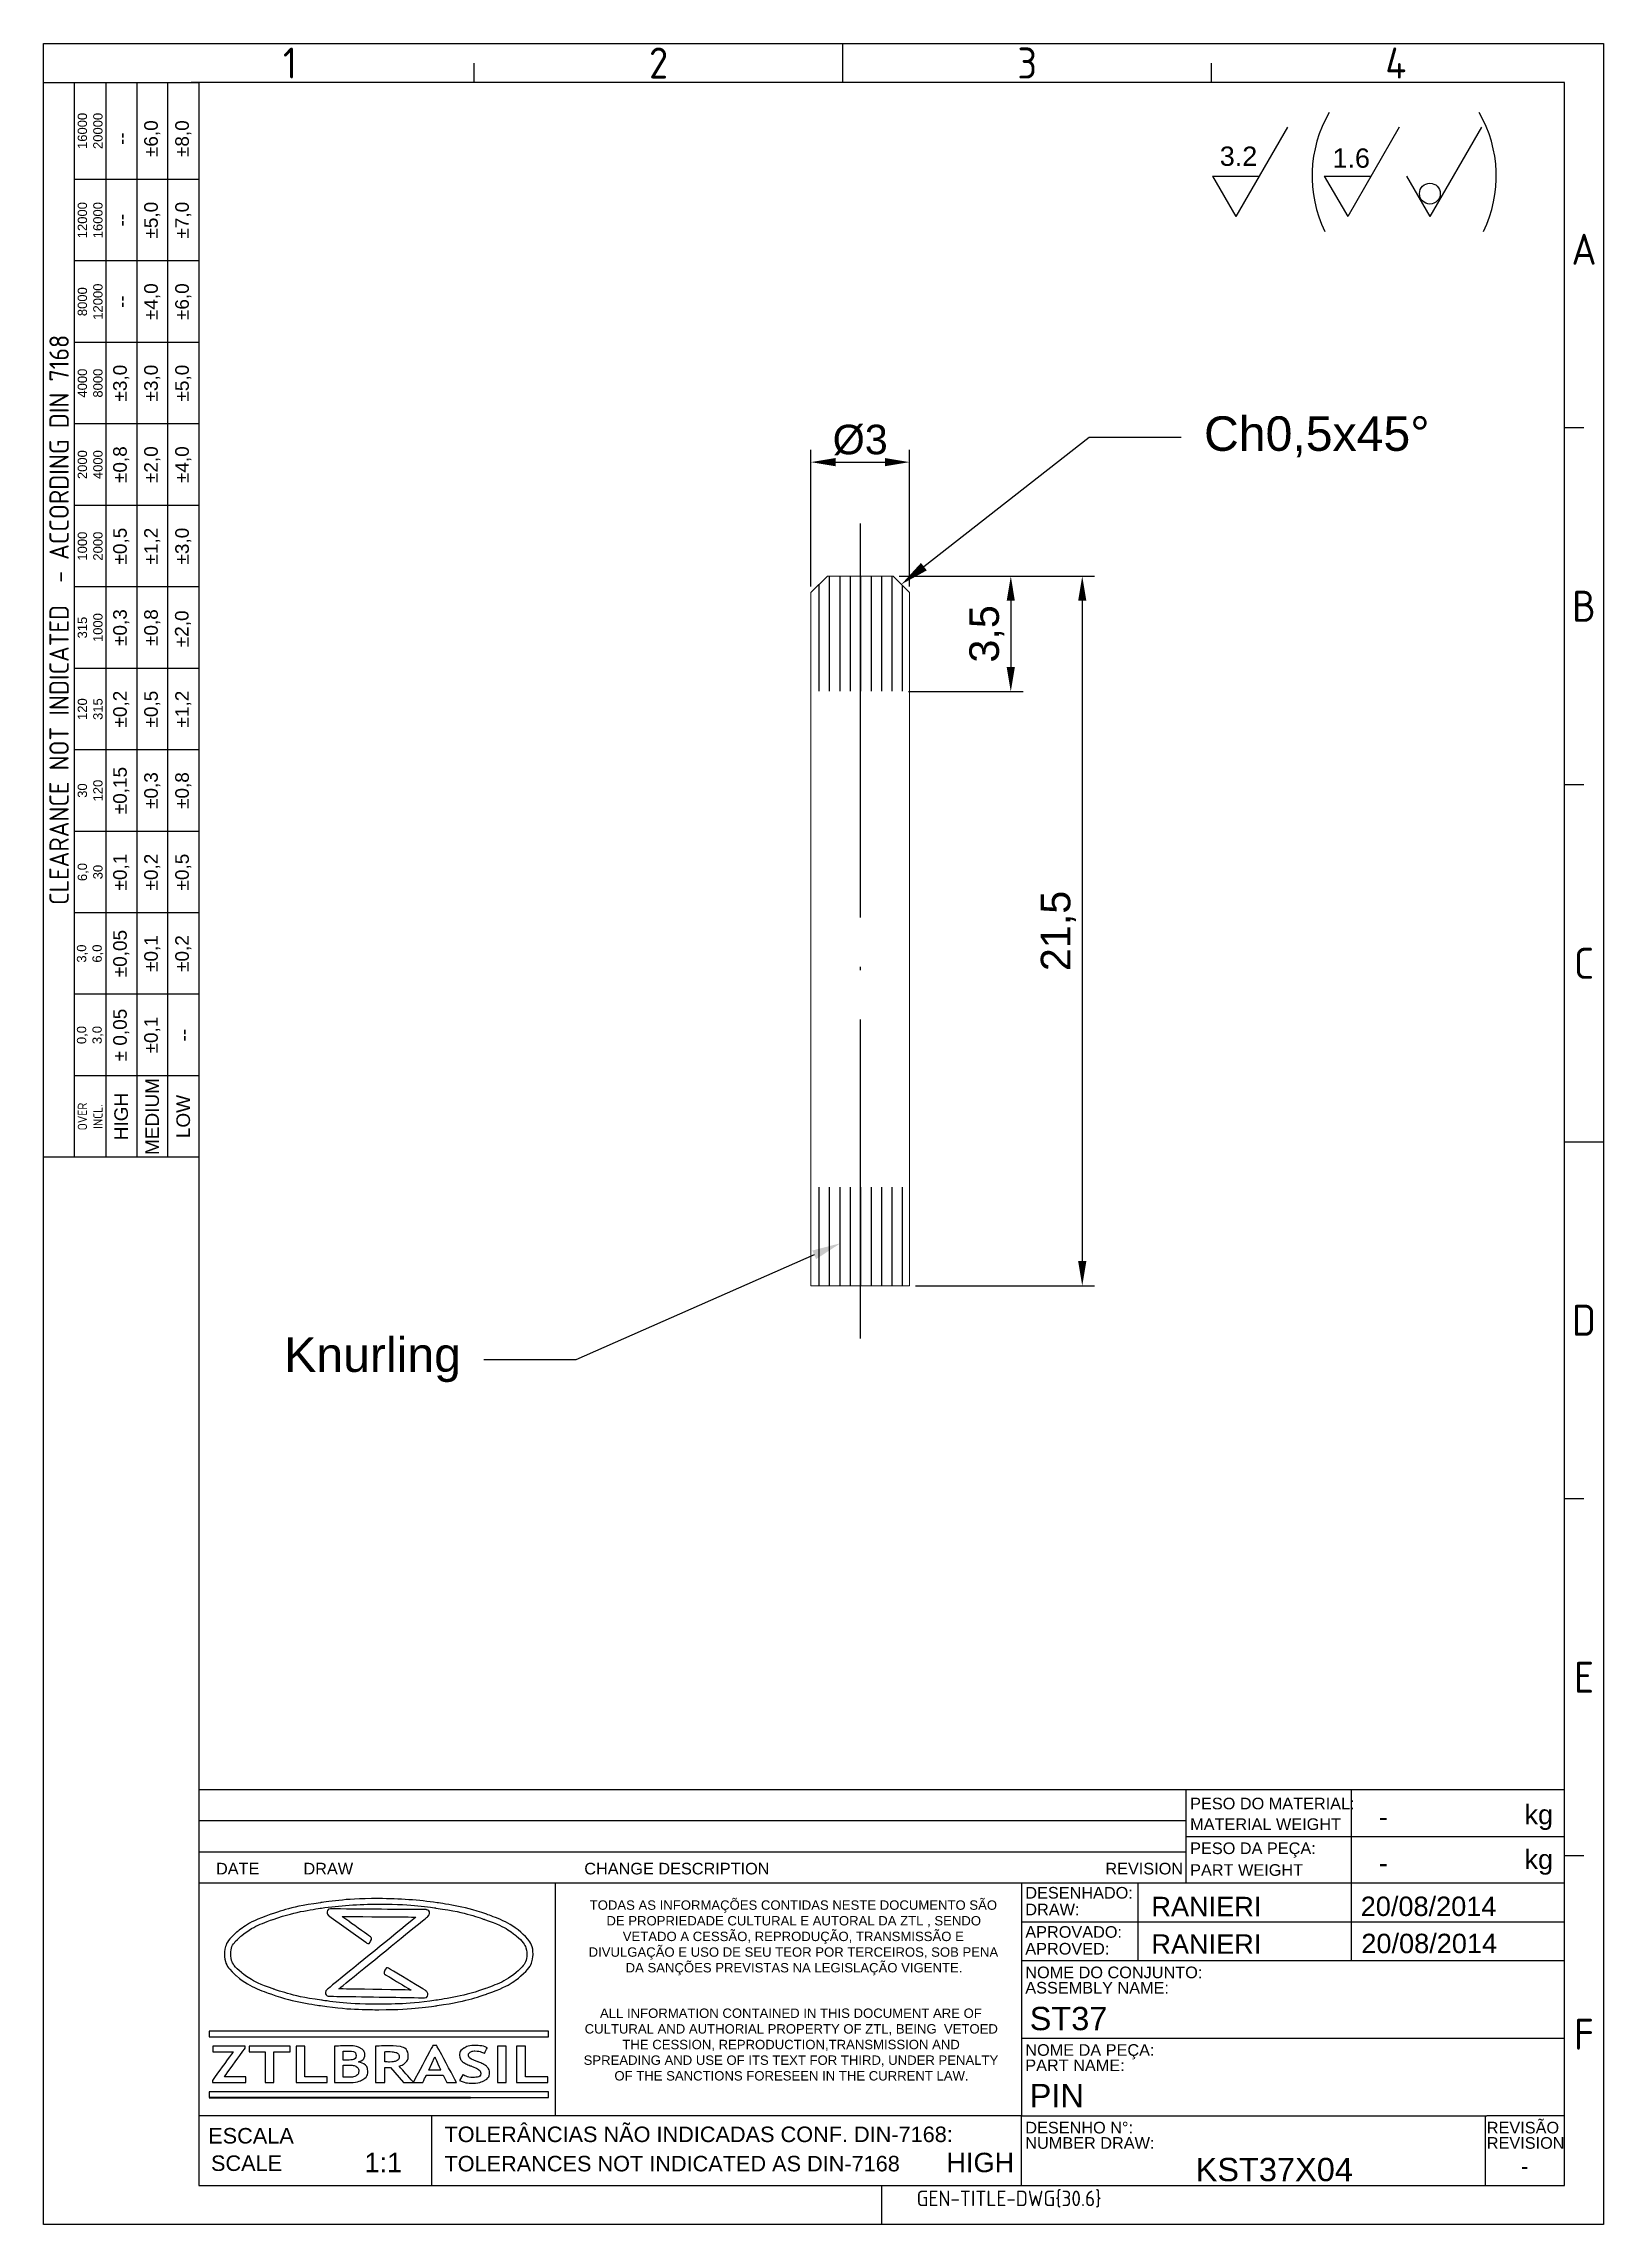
# Model space of a CAD drawing. Header units: millimetres. Extents: x 4902.1 to 4949.6, y 1386.6 to 1453.
import ezdxf
from ezdxf import colors
from ezdxf.entities.mleader import LeaderData, LeaderLine
from ezdxf.enums import TextEntityAlignment as Align
from ezdxf.math import Vec2, Vec3

# ---------------------------------------------------------------- set-up
doc = ezdxf.new("R2010")
doc.units = ezdxf.units.MM
doc.linetypes.add('ACAD_ISO02W100', pattern=[15, 12, -3])
doc.linetypes.add('ACAD_ISO04W100', pattern=[30, 24, -3, 0, -3])
for name, color, linetype, lineweight in [('AM_0', 7, 'Continuous', 40), ('AM_4', 1, 'ACAD_ISO04W100', 25), ('AM_5', 3, 'Continuous', 25), ('AM_8', 40, 'ACAD_ISO02W100', 35)]:
    doc.layers.add(name, color=color, linetype=linetype, lineweight=lineweight)
doc.layers.add('Camada 1', color=7, linetype='Continuous')
doc.styles.add('ACISOTS', font='isocp.shx', dxfattribs={"height": 1})
doc.styles.get("Standard").update_dxf_attribs({"font": 'arial.ttf'})
doc.dimstyles.new('ISO-25', dxfattribs={"dimscale": 0.3, "dimtxt": 3, "dimasz": 2.5, "dimexe": 1.25, "dimexo": 0.625, "dimtad": 1, "dimtxsty": 'Standard', "dimcen": 2.5, "dimadec": 0, "dimazin": 0, "dimtfac": 1, "dimtmove": 0, "dimatfit": 3, "dimfxl": 1, "dimarcsym": 0})

# ---------------------------------------------------------------- blocks, each defined once
blk = doc.blocks.new('*D28')
at = {"layer": 'AM_5', "color": 0, "lineweight": -2, "transparency": 16777216}
for p, q in [((4925.443, 1436.486), (4925.443, 1440.645)), ((4928.443, 1436.486), (4928.443, 1440.645)), ((4926.193, 1440.27), (4927.693, 1440.27))]:
    blk.add_line(p, q, dxfattribs=at)
at = {"layer": 'AM_5', "color": 0, "transparency": 16777216}
for points in [[(4926.193, 1440.395), (4926.193, 1440.145), (4925.443, 1440.27)], [(4927.693, 1440.395), (4927.693, 1440.145), (4928.443, 1440.27)]]:
    blk.add_solid(points, dxfattribs=at)
at = {"layer": 'Defpoints', "color": 0, "transparency": 16777216}
for p in [(4928.443, 1440.27), (4925.443, 1436.298), (4928.443, 1436.298)]:
    blk.add_point(p, dxfattribs=at)
at = {"layer": 'AM_5', "color": 0, "transparency": 16777216, "insert": (4926.943, 1440.942), "char_height": 0.9, "attachment_point": 5}
blk.add_mtext('%%C3', dxfattribs=at)
blk = doc.blocks.new('*D29')
at = {"layer": 'AM_5', "color": 0, "lineweight": -2, "transparency": 16777216}
for p, q in [((4928.131, 1436.798), (4931.902, 1436.798)), ((4931.527, 1436.048), (4931.527, 1434.035)), ((4928.415, 1433.285), (4931.902, 1433.285))]:
    blk.add_line(p, q, dxfattribs=at)
at = {"layer": 'AM_5', "color": 0, "transparency": 16777216}
for points in [[(4931.402, 1436.048), (4931.652, 1436.048), (4931.527, 1436.798)], [(4931.402, 1434.035), (4931.652, 1434.035), (4931.527, 1433.285)]]:
    blk.add_solid(points, dxfattribs=at)
at = {"layer": 'Defpoints', "color": 0, "transparency": 16777216}
for p in [(4927.943, 1436.798), (4928.227, 1433.285), (4931.527, 1433.285)]:
    blk.add_point(p, dxfattribs=at)
at = {"layer": 'AM_5', "color": 0, "transparency": 16777216, "insert": (4930.799, 1435.042), "char_height": 0.9, "attachment_point": 5, "rotation": 90}
blk.add_mtext('3,5', dxfattribs=at)
blk = doc.blocks.new('*D30')
at = {"layer": 'AM_5', "color": 0, "lineweight": -2, "transparency": 16777216}
for p, q in [((4928.131, 1436.798), (4934.078, 1436.798)), ((4933.703, 1436.048), (4933.703, 1415.948)), ((4928.631, 1415.198), (4934.078, 1415.198))]:
    blk.add_line(p, q, dxfattribs=at)
at = {"layer": 'AM_5', "color": 0, "transparency": 16777216}
for points in [[(4933.578, 1436.048), (4933.828, 1436.048), (4933.703, 1436.798)], [(4933.578, 1415.948), (4933.828, 1415.948), (4933.703, 1415.198)]]:
    blk.add_solid(points, dxfattribs=at)
at = {"layer": 'Defpoints', "color": 0, "transparency": 16777216}
for p in [(4927.943, 1436.798), (4928.443, 1415.198), (4933.703, 1415.198)]:
    blk.add_point(p, dxfattribs=at)
at = {"layer": 'AM_5', "color": 0, "transparency": 16777216, "insert": (4932.975, 1425.998), "char_height": 0.9, "attachment_point": 5, "rotation": 90}
blk.add_mtext('21,5', dxfattribs=at)

msp = doc.modelspace()

# ---------------------------------------------------------------- hatches: boundary and pattern name
at = {"layer": 'AM_5'}
h = msp.add_hatch(dxfattribs=at)
h.set_pattern_fill('ANSI31', color=1, scale=0.1, angle=45)
h.paths.add_polyline_path([(4928.443, 1436.298), (4927.943, 1436.798), (4926.943, 1436.798), (4926.943, 1433.298), (4928.443, 1433.298)])
h.paths.add_polyline_path([(4926.943, 1436.798), (4925.943, 1436.798), (4925.443, 1436.298), (4925.443, 1433.298), (4926.943, 1433.298)])
h.paths.add_polyline_path([(4926.943, 1418.198), (4925.443, 1418.198), (4925.443, 1415.198), (4926.943, 1415.198)])
h.paths.add_polyline_path([(4928.443, 1418.198), (4926.943, 1418.198), (4926.943, 1415.198), (4928.443, 1415.198)])

# ---------------------------------------------------------------- linework, layer by layer
at = {"color": 135, "lineweight": 25}
for p, q in [((4902.082, 1386.624), (4902.082, 1453.011)), ((4902.082, 1453.011), (4949.568, 1453.011)), ((4926.416, 1451.829), (4926.416, 1453.011)), ((4949.568, 1453.011), (4949.568, 1386.624)), ((4915.194, 1451.829), (4915.194, 1452.42)), ((4937.638, 1451.829), (4937.638, 1452.42)), ((4903.027, 1419.109), (4903.027, 1451.829)), ((4903.972, 1451.829), (4903.972, 1419.109)), ((4904.917, 1451.829), (4904.917, 1419.109)), ((4905.862, 1419.109), (4905.862, 1451.829)), ((4906.807, 1448.876), (4903.027, 1448.876)), ((4906.807, 1446.396), (4903.027, 1446.396)), ((4906.807, 1443.915), (4903.027, 1443.915)), ((4906.807, 1441.434), (4903.027, 1441.434)), ((4948.978, 1441.316), (4948.387, 1441.316)), ((4906.807, 1438.954), (4903.027, 1438.954)), ((4906.807, 1436.473), (4903.027, 1436.473)), ((4906.807, 1433.993), (4903.027, 1433.993)), ((4906.807, 1431.512), (4903.027, 1431.512)), ((4948.978, 1430.449), (4948.387, 1430.449)), ((4906.807, 1429.031), (4903.027, 1429.031)), ((4906.807, 1426.551), (4903.027, 1426.551)), ((4906.807, 1424.07), (4903.027, 1424.07)), ((4906.807, 1421.589), (4903.027, 1421.589)), ((4948.387, 1419.581), (4949.568, 1419.581)), ((4948.978, 1408.714), (4948.387, 1408.714)), ((4948.978, 1397.846), (4948.387, 1397.846)), ((4927.597, 1386.624), (4927.597, 1387.806)), ((4949.568, 1386.624), (4902.082, 1386.624))]:
    msp.add_line(p, q, dxfattribs=at)
for p, q in [((4948.387, 1451.829), (4906.571, 1451.829)), ((4906.807, 1451.829), (4906.807, 1387.806)), ((4948.387, 1387.806), (4948.387, 1451.829)), ((4906.807, 1399.854), (4906.807, 1387.806)), ((4948.387, 1399.854), (4906.807, 1399.854)), ((4936.87, 1397.019), (4936.87, 1399.854)), ((4941.89, 1399.854), (4941.89, 1398.437)), ((4948.387, 1387.806), (4948.387, 1399.854)), ((4936.87, 1398.909), (4906.807, 1398.909)), ((4936.87, 1398.437), (4948.387, 1398.437)), ((4941.89, 1398.437), (4941.89, 1397.019)), ((4906.807, 1397.964), (4936.87, 1397.964)), ((4906.807, 1397.019), (4931.85, 1397.019)), ((4917.659, 1397.019), (4917.659, 1389.932)), ((4931.85, 1397.019), (4931.85, 1392.531)), ((4931.85, 1397.019), (4948.387, 1397.019)), ((4935.393, 1397.019), (4935.393, 1394.657)), ((4941.89, 1397.019), (4941.89, 1394.657)), ((4931.85, 1395.838), (4948.387, 1395.838)), ((4931.85, 1394.657), (4948.387, 1394.657)), ((4931.85, 1392.531), (4931.85, 1389.932)), ((4931.85, 1392.294), (4948.387, 1392.294)), ((4931.85, 1389.932), (4906.807, 1389.932)), ((4913.895, 1389.932), (4913.895, 1387.806)), ((4931.85, 1387.806), (4931.85, 1389.932)), ((4931.85, 1389.932), (4946.025, 1389.932)), ((4945.967, 1389.932), (4945.967, 1387.806)), ((4948.387, 1389.932), (4946.025, 1389.932)), ((4906.807, 1387.806), (4948.387, 1387.806)), ((4906.807, 1387.806), (4948.387, 1387.806))]:
    msp.add_line(p, q)
msp.add_lwpolyline([(4906.807, 1451.829), (4906.807, 1419.109), (4902.082, 1419.109), (4902.082, 1451.829)], close=True, dxfattribs=at)
at = {"layer": 'AM_0', "color": 7, "linetype": 'Continuous', "lineweight": 15}
for p, q in [((4925.943, 1436.798), (4925.443, 1436.298)), ((4927.943, 1436.798), (4925.943, 1436.798)), ((4927.943, 1436.798), (4928.443, 1436.298)), ((4925.443, 1436.298), (4925.443, 1415.198)), ((4928.443, 1415.198), (4928.443, 1436.298)), ((4928.443, 1415.198), (4925.443, 1415.198))]:
    msp.add_line(p, q, dxfattribs=at)
at = {"layer": 'AM_4', "ltscale": 0.5}
msp.add_line((4926.943, 1438.404), (4926.943, 1413.592), dxfattribs=at)
at = {"layer": 'AM_5'}
for p, q in [((4939.953, 1450.463), (4938.383, 1447.744)), ((4943.354, 1450.463), (4941.784, 1447.744)), ((4945.854, 1450.463), (4944.284, 1447.744)), ((4937.67, 1448.98), (4939.097, 1448.98)), ((4937.67, 1448.98), (4938.383, 1447.744)), ((4941.07, 1448.98), (4942.497, 1448.98)), ((4941.07, 1448.98), (4941.784, 1447.744)), ((4943.57, 1448.98), (4944.284, 1447.744))]:
    msp.add_line(p, q, dxfattribs=at)
msp.add_circle((4944.287, 1448.444), 0.317, dxfattribs=at)
for centre, start, end in [((4944.542, 1448.977), 149.81687, 205.95777), ((4942.464, 1448.977), 334.04223, 30.18313)]:
    msp.add_arc(centre, 3.844, start, end, dxfattribs=at)
at = {"layer": 'AM_8', "color": 0, "linetype": 'Continuous'}
msp.add_line((4907.12, 1390.485), (4915.083, 1390.485), dxfattribs=at)
at = {"layer": 'Camada 1'}
for points, knots in [([(4912.286, 1396.541), (4912.913, 1396.541), (4913.513, 1396.497), (4914.06, 1396.417), (4914.06, 1396.417), (4914.629, 1396.335), (4915.142, 1396.214), (4915.573, 1396.063), (4915.573, 1396.063), (4916.014, 1395.909), (4916.371, 1395.723), (4916.615, 1395.515), (4916.615, 1395.515), (4916.852, 1395.312), (4916.983, 1395.088), (4916.983, 1394.851), (4916.983, 1394.851), (4916.983, 1394.614), (4916.852, 1394.389), (4916.615, 1394.187), (4916.615, 1394.187), (4916.371, 1393.978), (4916.014, 1393.792), (4915.573, 1393.638), (4915.573, 1393.638), (4915.142, 1393.488), (4914.629, 1393.367), (4914.06, 1393.284), (4914.06, 1393.284), (4913.513, 1393.204), (4912.913, 1393.16), (4912.286, 1393.16), (4912.286, 1393.16), (4911.659, 1393.16), (4911.06, 1393.204), (4910.512, 1393.284), (4910.512, 1393.284), (4909.943, 1393.367), (4909.43, 1393.488), (4909, 1393.638), (4909, 1393.638), (4908.558, 1393.792), (4908.202, 1393.978), (4907.958, 1394.187), (4907.958, 1394.187), (4907.721, 1394.389), (4907.589, 1394.614), (4907.589, 1394.851), (4907.589, 1394.851), (4907.589, 1395.088), (4907.721, 1395.312), (4907.958, 1395.515), (4907.958, 1395.515), (4908.202, 1395.723), (4908.558, 1395.909), (4909, 1396.063), (4909, 1396.063), (4909.43, 1396.214), (4909.943, 1396.335), (4910.512, 1396.417), (4910.512, 1396.417), (4911.06, 1396.497), (4911.659, 1396.541), (4912.286, 1396.541)], [0, 0, 0, 0, 0.058824, 0.058824, 0.058824, 0.088235, 0.117647, 0.117647, 0.117647, 0.147059, 0.176471, 0.176471, 0.176471, 0.205882, 0.235294, 0.235294, 0.235294, 0.264706, 0.294118, 0.294118, 0.294118, 0.323529, 0.352941, 0.352941, 0.352941, 0.382353, 0.411765, 0.411765, 0.411765, 0.441176, 0.470588, 0.470588, 0.470588, 0.5, 0.529412, 0.529412, 0.529412, 0.558824, 0.588235, 0.588235, 0.588235, 0.617647, 0.647059, 0.647059, 0.647059, 0.676471, 0.705882, 0.705882, 0.705882, 0.735294, 0.764706, 0.764706, 0.764706, 0.794118, 0.823529, 0.823529, 0.823529, 0.852941, 0.882353, 0.882353, 0.882353, 0.941176, 1, 1, 1, 1]), ([(4912.286, 1396.374), (4911.67, 1396.374), (4911.082, 1396.331), (4910.546, 1396.254), (4910.546, 1396.254), (4909.989, 1396.173), (4909.488, 1396.055), (4909.068, 1395.908), (4909.068, 1395.908), (4908.66, 1395.766), (4908.332, 1395.598), (4908.107, 1395.413), (4908.107, 1395.413), (4907.895, 1395.237), (4907.777, 1395.047), (4907.777, 1394.851), (4907.777, 1394.851), (4907.777, 1394.654), (4907.895, 1394.464), (4908.107, 1394.288), (4908.107, 1394.288), (4908.332, 1394.104), (4908.66, 1393.935), (4909.068, 1393.793), (4909.068, 1393.793), (4909.488, 1393.647), (4909.989, 1393.528), (4910.546, 1393.448), (4910.546, 1393.448), (4911.082, 1393.37), (4911.67, 1393.327), (4912.286, 1393.327), (4912.286, 1393.327), (4912.902, 1393.327), (4913.49, 1393.37), (4914.026, 1393.448), (4914.026, 1393.448), (4914.583, 1393.528), (4915.085, 1393.647), (4915.504, 1393.793), (4915.504, 1393.793), (4915.912, 1393.935), (4916.241, 1394.104), (4916.465, 1394.288), (4916.465, 1394.288), (4916.678, 1394.464), (4916.795, 1394.654), (4916.795, 1394.851), (4916.795, 1394.851), (4916.795, 1395.047), (4916.678, 1395.237), (4916.465, 1395.413), (4916.465, 1395.413), (4916.241, 1395.598), (4915.912, 1395.766), (4915.504, 1395.908), (4915.504, 1395.908), (4915.085, 1396.055), (4914.583, 1396.173), (4914.026, 1396.254), (4914.026, 1396.254), (4913.49, 1396.331), (4912.902, 1396.374), (4912.286, 1396.374)], [0, 0, 0, 0, 0.058824, 0.058824, 0.058824, 0.088235, 0.117647, 0.117647, 0.117647, 0.147059, 0.176471, 0.176471, 0.176471, 0.205882, 0.235294, 0.235294, 0.235294, 0.264706, 0.294118, 0.294118, 0.294118, 0.323529, 0.352941, 0.352941, 0.352941, 0.382353, 0.411765, 0.411765, 0.411765, 0.441176, 0.470588, 0.470588, 0.470588, 0.5, 0.529412, 0.529412, 0.529412, 0.558824, 0.588235, 0.588235, 0.588235, 0.617647, 0.647059, 0.647059, 0.647059, 0.676471, 0.705882, 0.705882, 0.705882, 0.735294, 0.764706, 0.764706, 0.764706, 0.794118, 0.823529, 0.823529, 0.823529, 0.852941, 0.882353, 0.882353, 0.882353, 0.941176, 1, 1, 1, 1]), ([(4911.896, 1395.211), (4911.896, 1395.211), (4910.77, 1396.017), (4910.77, 1396.017), (4910.77, 1396.017), (4910.687, 1396.077), (4910.721, 1396.229), (4910.819, 1396.228), (4910.819, 1396.228), (4910.819, 1396.228), (4913.725, 1396.205), (4913.725, 1396.205), (4913.725, 1396.205), (4913.821, 1396.204), (4913.856, 1396.061), (4913.778, 1395.997), (4913.778, 1395.997), (4913.778, 1395.997), (4911.073, 1393.793), (4911.073, 1393.793), (4911.073, 1393.793), (4911.073, 1393.793), (4913.266, 1393.758), (4913.266, 1393.758), (4913.266, 1393.758), (4913.266, 1393.758), (4912.528, 1394.202), (4912.528, 1394.202), (4912.528, 1394.202), (4912.48, 1394.231), (4912.431, 1394.26), (4912.473, 1394.362), (4912.473, 1394.362), (4912.516, 1394.463), (4912.564, 1394.434), (4912.613, 1394.405), (4912.613, 1394.405), (4912.613, 1394.405), (4913.718, 1393.739), (4913.718, 1393.739), (4913.718, 1393.739), (4913.809, 1393.684), (4913.777, 1393.522), (4913.675, 1393.523), (4913.675, 1393.523), (4913.675, 1393.523), (4910.769, 1393.57), (4910.769, 1393.57), (4910.769, 1393.57), (4910.674, 1393.572), (4910.639, 1393.715), (4910.717, 1393.778), (4910.717, 1393.778), (4910.717, 1393.778), (4913.419, 1395.98), (4913.419, 1395.98), (4913.419, 1395.98), (4913.419, 1395.98), (4911.167, 1395.998), (4911.167, 1395.998), (4911.167, 1395.998), (4911.167, 1395.998), (4911.993, 1395.406), (4911.993, 1395.406), (4911.993, 1395.406), (4912.039, 1395.373), (4912.085, 1395.34), (4912.036, 1395.242), (4912.036, 1395.242), (4911.988, 1395.145), (4911.942, 1395.178), (4911.896, 1395.211)], [0, 0, 0, 0, 0.052632, 0.052632, 0.052632, 0.078947, 0.105263, 0.105263, 0.105263, 0.131579, 0.157895, 0.157895, 0.157895, 0.184211, 0.210526, 0.210526, 0.210526, 0.236842, 0.263158, 0.263158, 0.263158, 0.289474, 0.315789, 0.315789, 0.315789, 0.342105, 0.368421, 0.368421, 0.368421, 0.394737, 0.421053, 0.421053, 0.421053, 0.447368, 0.473684, 0.473684, 0.473684, 0.5, 0.526316, 0.526316, 0.526316, 0.552632, 0.578947, 0.578947, 0.578947, 0.605263, 0.631579, 0.631579, 0.631579, 0.657895, 0.684211, 0.684211, 0.684211, 0.710526, 0.736842, 0.736842, 0.736842, 0.763158, 0.789474, 0.789474, 0.789474, 0.815789, 0.842105, 0.842105, 0.842105, 0.868421, 0.894737, 0.894737, 0.894737, 0.947368, 1, 1, 1, 1]), ([(4907.14, 1392.508), (4907.14, 1392.508), (4917.432, 1392.508), (4917.432, 1392.508), (4917.432, 1392.508), (4917.432, 1392.508), (4917.452, 1392.508), (4917.452, 1392.508), (4917.452, 1392.508), (4917.452, 1392.508), (4917.452, 1392.488), (4917.452, 1392.488), (4917.452, 1392.488), (4917.452, 1392.488), (4917.452, 1392.354), (4917.452, 1392.354), (4917.452, 1392.354), (4917.452, 1392.354), (4917.452, 1392.334), (4917.452, 1392.334), (4917.452, 1392.334), (4917.452, 1392.334), (4917.432, 1392.334), (4917.432, 1392.334), (4917.432, 1392.334), (4917.432, 1392.334), (4907.14, 1392.334), (4907.14, 1392.334), (4907.14, 1392.334), (4907.14, 1392.334), (4907.12, 1392.334), (4907.12, 1392.334), (4907.12, 1392.334), (4907.12, 1392.334), (4907.12, 1392.354), (4907.12, 1392.354), (4907.12, 1392.354), (4907.12, 1392.354), (4907.12, 1392.488), (4907.12, 1392.488), (4907.12, 1392.488), (4907.12, 1392.488), (4907.12, 1392.508), (4907.12, 1392.508), (4907.12, 1392.508), (4907.12, 1392.508), (4907.14, 1392.508), (4907.14, 1392.508)], [0, 0, 0, 0, 0.076923, 0.076923, 0.076923, 0.115385, 0.153846, 0.153846, 0.153846, 0.192308, 0.230769, 0.230769, 0.230769, 0.269231, 0.307692, 0.307692, 0.307692, 0.346154, 0.384615, 0.384615, 0.384615, 0.423077, 0.461538, 0.461538, 0.461538, 0.5, 0.538462, 0.538462, 0.538462, 0.576923, 0.615385, 0.615385, 0.615385, 0.653846, 0.692308, 0.692308, 0.692308, 0.730769, 0.769231, 0.769231, 0.769231, 0.807692, 0.846154, 0.846154, 0.846154, 0.923077, 1, 1, 1, 1]), ([(4907.222, 1390.942), (4907.222, 1390.942), (4907.222, 1391.006), (4907.222, 1391.006), (4907.222, 1391.006), (4907.222, 1391.006), (4907.852, 1391.876), (4907.852, 1391.876), (4907.852, 1391.876), (4907.852, 1391.876), (4907.233, 1391.876), (4907.233, 1391.876), (4907.233, 1391.876), (4907.233, 1391.876), (4907.233, 1392.051), (4907.233, 1392.051), (4907.233, 1392.051), (4907.233, 1392.051), (4908.217, 1392.051), (4908.217, 1392.051), (4908.217, 1392.051), (4908.217, 1392.051), (4908.217, 1391.988), (4908.217, 1391.988), (4908.217, 1391.988), (4908.217, 1391.988), (4907.585, 1391.117), (4907.585, 1391.117), (4907.585, 1391.117), (4907.585, 1391.117), (4908.24, 1391.117), (4908.24, 1391.117), (4908.24, 1391.117), (4908.24, 1391.117), (4908.24, 1390.942), (4908.24, 1390.942), (4908.24, 1390.942), (4908.24, 1390.942), (4907.222, 1390.942), (4907.222, 1390.942)], [0, 0, 0, 0, 0.090909, 0.090909, 0.090909, 0.136364, 0.181818, 0.181818, 0.181818, 0.227273, 0.272727, 0.272727, 0.272727, 0.318182, 0.363636, 0.363636, 0.363636, 0.409091, 0.454545, 0.454545, 0.454545, 0.5, 0.545455, 0.545455, 0.545455, 0.590909, 0.636364, 0.636364, 0.636364, 0.681818, 0.727273, 0.727273, 0.727273, 0.772727, 0.818182, 0.818182, 0.818182, 0.909091, 1, 1, 1, 1]), ([(4909.091, 1391.876), (4909.091, 1391.876), (4909.091, 1390.942), (4909.091, 1390.942), (4909.091, 1390.942), (4909.091, 1390.942), (4908.823, 1390.942), (4908.823, 1390.942), (4908.823, 1390.942), (4908.823, 1390.942), (4908.823, 1391.876), (4908.823, 1391.876), (4908.823, 1391.876), (4908.823, 1391.876), (4908.343, 1391.876), (4908.343, 1391.876), (4908.343, 1391.876), (4908.343, 1391.876), (4908.343, 1392.051), (4908.343, 1392.051), (4908.343, 1392.051), (4908.343, 1392.051), (4909.592, 1392.051), (4909.592, 1392.051), (4909.592, 1392.051), (4909.592, 1392.051), (4909.592, 1391.876), (4909.592, 1391.876), (4909.592, 1391.876), (4909.592, 1391.876), (4909.091, 1391.876), (4909.091, 1391.876)], [0, 0, 0, 0, 0.111111, 0.111111, 0.111111, 0.166667, 0.222222, 0.222222, 0.222222, 0.277778, 0.333333, 0.333333, 0.333333, 0.388889, 0.444444, 0.444444, 0.444444, 0.5, 0.555556, 0.555556, 0.555556, 0.611111, 0.666667, 0.666667, 0.666667, 0.722222, 0.777778, 0.777778, 0.777778, 0.888889, 1, 1, 1, 1]), ([(4909.767, 1390.942), (4909.767, 1390.942), (4909.767, 1392.051), (4909.767, 1392.051), (4909.767, 1392.051), (4909.767, 1392.051), (4910.035, 1392.051), (4910.035, 1392.051), (4910.035, 1392.051), (4910.035, 1392.051), (4910.035, 1391.117), (4910.035, 1391.117), (4910.035, 1391.117), (4910.035, 1391.117), (4910.718, 1391.117), (4910.718, 1391.117), (4910.718, 1391.117), (4910.718, 1391.117), (4910.718, 1390.942), (4910.718, 1390.942), (4910.718, 1390.942), (4910.718, 1390.942), (4909.767, 1390.942), (4909.767, 1390.942)], [0, 0, 0, 0, 0.142857, 0.142857, 0.142857, 0.214286, 0.285714, 0.285714, 0.285714, 0.357143, 0.428571, 0.428571, 0.428571, 0.5, 0.571429, 0.571429, 0.571429, 0.642857, 0.714286, 0.714286, 0.714286, 0.857143, 1, 1, 1, 1]), ([(4911.396, 1390.942), (4911.396, 1390.942), (4910.934, 1390.942), (4910.934, 1390.942), (4910.934, 1390.942), (4910.934, 1390.942), (4910.934, 1392.05), (4910.934, 1392.05), (4910.934, 1392.05), (4911.137, 1392.057), (4911.28, 1392.061), (4911.361, 1392.061), (4911.361, 1392.061), (4911.518, 1392.061), (4911.641, 1392.036), (4911.729, 1391.987), (4911.729, 1391.987), (4911.817, 1391.938), (4911.861, 1391.868), (4911.861, 1391.777), (4911.861, 1391.777), (4911.861, 1391.689), (4911.798, 1391.619), (4911.672, 1391.568), (4911.672, 1391.568), (4911.859, 1391.52), (4911.953, 1391.421), (4911.953, 1391.271), (4911.953, 1391.271), (4911.953, 1391.17), (4911.901, 1391.09), (4911.798, 1391.031), (4911.798, 1391.031), (4911.694, 1390.972), (4911.56, 1390.942), (4911.396, 1390.942)], [0, 0, 0, 0, 0.1, 0.1, 0.1, 0.15, 0.2, 0.2, 0.2, 0.25, 0.3, 0.3, 0.3, 0.35, 0.4, 0.4, 0.4, 0.45, 0.5, 0.5, 0.5, 0.55, 0.6, 0.6, 0.6, 0.65, 0.7, 0.7, 0.7, 0.75, 0.8, 0.8, 0.8, 0.9, 1, 1, 1, 1]), ([(4911.202, 1391.893), (4911.202, 1391.893), (4911.202, 1391.627), (4911.202, 1391.627), (4911.202, 1391.627), (4911.243, 1391.625), (4911.286, 1391.624), (4911.332, 1391.624), (4911.332, 1391.624), (4911.506, 1391.624), (4911.593, 1391.672), (4911.593, 1391.769), (4911.593, 1391.769), (4911.593, 1391.854), (4911.514, 1391.897), (4911.355, 1391.897), (4911.355, 1391.897), (4911.314, 1391.897), (4911.262, 1391.895), (4911.202, 1391.893)], [0, 0, 0, 0, 0.166667, 0.166667, 0.166667, 0.25, 0.333333, 0.333333, 0.333333, 0.416667, 0.5, 0.5, 0.5, 0.583333, 0.666667, 0.666667, 0.666667, 0.833333, 1, 1, 1, 1]), ([(4911.202, 1391.474), (4911.202, 1391.474), (4911.202, 1391.107), (4911.202, 1391.107), (4911.202, 1391.107), (4911.256, 1391.104), (4911.3, 1391.102), (4911.334, 1391.102), (4911.334, 1391.102), (4911.453, 1391.102), (4911.54, 1391.117), (4911.594, 1391.146), (4911.594, 1391.146), (4911.648, 1391.176), (4911.675, 1391.226), (4911.675, 1391.295), (4911.675, 1391.295), (4911.675, 1391.358), (4911.65, 1391.404), (4911.6, 1391.433), (4911.6, 1391.433), (4911.549, 1391.461), (4911.462, 1391.476), (4911.337, 1391.476), (4911.337, 1391.476), (4911.311, 1391.476), (4911.266, 1391.475), (4911.202, 1391.474)], [0, 0, 0, 0, 0.125, 0.125, 0.125, 0.1875, 0.25, 0.25, 0.25, 0.3125, 0.375, 0.375, 0.375, 0.4375, 0.5, 0.5, 0.5, 0.5625, 0.625, 0.625, 0.625, 0.6875, 0.75, 0.75, 0.75, 0.875, 1, 1, 1, 1]), ([(4913.041, 1390.942), (4913.041, 1390.942), (4912.638, 1391.4), (4912.638, 1391.4), (4912.638, 1391.4), (4912.598, 1391.4), (4912.541, 1391.402), (4912.468, 1391.405), (4912.468, 1391.405), (4912.468, 1391.405), (4912.468, 1390.942), (4912.468, 1390.942), (4912.468, 1390.942), (4912.468, 1390.942), (4912.19, 1390.942), (4912.19, 1390.942), (4912.19, 1390.942), (4912.19, 1390.942), (4912.19, 1392.051), (4912.19, 1392.051), (4912.19, 1392.051), (4912.205, 1392.051), (4912.263, 1392.053), (4912.364, 1392.057), (4912.364, 1392.057), (4912.465, 1392.061), (4912.546, 1392.063), (4912.608, 1392.063), (4912.608, 1392.063), (4912.992, 1392.063), (4913.183, 1391.954), (4913.183, 1391.735), (4913.183, 1391.735), (4913.183, 1391.67), (4913.157, 1391.61), (4913.104, 1391.556), (4913.104, 1391.556), (4913.051, 1391.502), (4912.984, 1391.464), (4912.904, 1391.442), (4912.904, 1391.442), (4912.904, 1391.442), (4913.35, 1390.942), (4913.35, 1390.942), (4913.35, 1390.942), (4913.35, 1390.942), (4913.041, 1390.942), (4913.041, 1390.942)], [0, 0, 0, 0, 0.076923, 0.076923, 0.076923, 0.115385, 0.153846, 0.153846, 0.153846, 0.192308, 0.230769, 0.230769, 0.230769, 0.269231, 0.307692, 0.307692, 0.307692, 0.346154, 0.384615, 0.384615, 0.384615, 0.423077, 0.461538, 0.461538, 0.461538, 0.5, 0.538462, 0.538462, 0.538462, 0.576923, 0.615385, 0.615385, 0.615385, 0.653846, 0.692308, 0.692308, 0.692308, 0.730769, 0.769231, 0.769231, 0.769231, 0.807692, 0.846154, 0.846154, 0.846154, 0.923077, 1, 1, 1, 1]), ([(4912.468, 1391.88), (4912.468, 1391.88), (4912.468, 1391.572), (4912.468, 1391.572), (4912.468, 1391.572), (4912.517, 1391.569), (4912.555, 1391.567), (4912.582, 1391.567), (4912.582, 1391.567), (4912.693, 1391.567), (4912.775, 1391.579), (4912.827, 1391.602), (4912.827, 1391.602), (4912.879, 1391.626), (4912.905, 1391.671), (4912.905, 1391.738), (4912.905, 1391.738), (4912.905, 1391.792), (4912.877, 1391.831), (4912.821, 1391.852), (4912.821, 1391.852), (4912.766, 1391.874), (4912.678, 1391.885), (4912.559, 1391.885), (4912.559, 1391.885), (4912.53, 1391.885), (4912.5, 1391.883), (4912.468, 1391.88)], [0, 0, 0, 0, 0.125, 0.125, 0.125, 0.1875, 0.25, 0.25, 0.25, 0.3125, 0.375, 0.375, 0.375, 0.4375, 0.5, 0.5, 0.5, 0.5625, 0.625, 0.625, 0.625, 0.6875, 0.75, 0.75, 0.75, 0.875, 1, 1, 1, 1]), ([(4914.36, 1390.942), (4914.36, 1390.942), (4914.25, 1391.167), (4914.25, 1391.167), (4914.25, 1391.167), (4914.25, 1391.167), (4913.732, 1391.167), (4913.732, 1391.167), (4913.732, 1391.167), (4913.732, 1391.167), (4913.627, 1390.942), (4913.627, 1390.942), (4913.627, 1390.942), (4913.627, 1390.942), (4913.33, 1390.942), (4913.33, 1390.942), (4913.33, 1390.942), (4913.33, 1390.942), (4913.931, 1392.066), (4913.931, 1392.066), (4913.931, 1392.066), (4913.931, 1392.066), (4914.049, 1392.066), (4914.049, 1392.066), (4914.049, 1392.066), (4914.049, 1392.066), (4914.656, 1390.942), (4914.656, 1390.942), (4914.656, 1390.942), (4914.656, 1390.942), (4914.36, 1390.942), (4914.36, 1390.942)], [0, 0, 0, 0, 0.111111, 0.111111, 0.111111, 0.166667, 0.222222, 0.222222, 0.222222, 0.277778, 0.333333, 0.333333, 0.333333, 0.388889, 0.444444, 0.444444, 0.444444, 0.5, 0.555556, 0.555556, 0.555556, 0.611111, 0.666667, 0.666667, 0.666667, 0.722222, 0.777778, 0.777778, 0.777778, 0.888889, 1, 1, 1, 1]), ([(4913.99, 1391.727), (4913.99, 1391.727), (4913.809, 1391.317), (4913.809, 1391.317), (4913.809, 1391.317), (4913.809, 1391.317), (4914.171, 1391.317), (4914.171, 1391.317), (4914.171, 1391.317), (4914.171, 1391.317), (4913.99, 1391.727), (4913.99, 1391.727)], [0, 0, 0, 0, 0.25, 0.25, 0.25, 0.375, 0.5, 0.5, 0.5, 0.75, 1, 1, 1, 1]), ([(4914.743, 1391.003), (4914.743, 1391.003), (4914.842, 1391.18), (4914.842, 1391.18), (4914.842, 1391.18), (4914.948, 1391.125), (4915.052, 1391.098), (4915.154, 1391.098), (4915.154, 1391.098), (4915.312, 1391.098), (4915.39, 1391.138), (4915.39, 1391.219), (4915.39, 1391.219), (4915.39, 1391.257), (4915.372, 1391.293), (4915.335, 1391.327), (4915.335, 1391.327), (4915.298, 1391.362), (4915.221, 1391.4), (4915.105, 1391.443), (4915.105, 1391.443), (4914.99, 1391.485), (4914.912, 1391.521), (4914.872, 1391.548), (4914.872, 1391.548), (4914.831, 1391.576), (4914.8, 1391.608), (4914.779, 1391.646), (4914.779, 1391.646), (4914.757, 1391.684), (4914.746, 1391.726), (4914.746, 1391.772), (4914.746, 1391.772), (4914.746, 1391.858), (4914.789, 1391.929), (4914.875, 1391.985), (4914.875, 1391.985), (4914.96, 1392.042), (4915.07, 1392.07), (4915.204, 1392.07), (4915.204, 1392.07), (4915.378, 1392.07), (4915.506, 1392.046), (4915.588, 1391.998), (4915.588, 1391.998), (4915.588, 1391.998), (4915.507, 1391.829), (4915.507, 1391.829), (4915.507, 1391.829), (4915.413, 1391.878), (4915.313, 1391.903), (4915.209, 1391.903), (4915.209, 1391.903), (4915.147, 1391.903), (4915.099, 1391.891), (4915.065, 1391.867), (4915.065, 1391.867), (4915.031, 1391.843), (4915.014, 1391.812), (4915.014, 1391.773), (4915.014, 1391.773), (4915.014, 1391.71), (4915.11, 1391.644), (4915.302, 1391.575), (4915.302, 1391.575), (4915.403, 1391.539), (4915.475, 1391.505), (4915.52, 1391.475), (4915.52, 1391.475), (4915.565, 1391.444), (4915.599, 1391.408), (4915.622, 1391.368), (4915.622, 1391.368), (4915.646, 1391.327), (4915.657, 1391.282), (4915.657, 1391.232), (4915.657, 1391.232), (4915.657, 1391.142), (4915.609, 1391.068), (4915.512, 1391.01), (4915.512, 1391.01), (4915.416, 1390.952), (4915.287, 1390.923), (4915.124, 1390.923), (4915.124, 1390.923), (4914.984, 1390.923), (4914.857, 1390.95), (4914.743, 1391.003)], [0, 0, 0, 0, 0.043478, 0.043478, 0.043478, 0.065217, 0.086957, 0.086957, 0.086957, 0.108696, 0.130435, 0.130435, 0.130435, 0.152174, 0.173913, 0.173913, 0.173913, 0.195652, 0.217391, 0.217391, 0.217391, 0.23913, 0.26087, 0.26087, 0.26087, 0.282609, 0.304348, 0.304348, 0.304348, 0.326087, 0.347826, 0.347826, 0.347826, 0.369565, 0.391304, 0.391304, 0.391304, 0.413043, 0.434783, 0.434783, 0.434783, 0.456522, 0.478261, 0.478261, 0.478261, 0.5, 0.521739, 0.521739, 0.521739, 0.543478, 0.565217, 0.565217, 0.565217, 0.586957, 0.608696, 0.608696, 0.608696, 0.630435, 0.652174, 0.652174, 0.652174, 0.673913, 0.695652, 0.695652, 0.695652, 0.717391, 0.73913, 0.73913, 0.73913, 0.76087, 0.782609, 0.782609, 0.782609, 0.804348, 0.826087, 0.826087, 0.826087, 0.847826, 0.869565, 0.869565, 0.869565, 0.891304, 0.913043, 0.913043, 0.913043, 0.956522, 1, 1, 1, 1]), ([(4915.899, 1390.942), (4915.899, 1390.942), (4915.899, 1392.051), (4915.899, 1392.051), (4915.899, 1392.051), (4915.899, 1392.051), (4916.167, 1392.051), (4916.167, 1392.051), (4916.167, 1392.051), (4916.167, 1392.051), (4916.167, 1390.942), (4916.167, 1390.942), (4916.167, 1390.942), (4916.167, 1390.942), (4915.899, 1390.942), (4915.899, 1390.942)], [0, 0, 0, 0, 0.2, 0.2, 0.2, 0.3, 0.4, 0.4, 0.4, 0.5, 0.6, 0.6, 0.6, 0.8, 1, 1, 1, 1]), ([(4916.481, 1390.942), (4916.481, 1390.942), (4916.481, 1392.051), (4916.481, 1392.051), (4916.481, 1392.051), (4916.481, 1392.051), (4916.749, 1392.051), (4916.749, 1392.051), (4916.749, 1392.051), (4916.749, 1392.051), (4916.749, 1391.117), (4916.749, 1391.117), (4916.749, 1391.117), (4916.749, 1391.117), (4917.432, 1391.117), (4917.432, 1391.117), (4917.432, 1391.117), (4917.432, 1391.117), (4917.432, 1390.942), (4917.432, 1390.942), (4917.432, 1390.942), (4917.432, 1390.942), (4916.481, 1390.942), (4916.481, 1390.942)], [0, 0, 0, 0, 0.142857, 0.142857, 0.142857, 0.214286, 0.285714, 0.285714, 0.285714, 0.357143, 0.428571, 0.428571, 0.428571, 0.5, 0.571429, 0.571429, 0.571429, 0.642857, 0.714286, 0.714286, 0.714286, 0.857143, 1, 1, 1, 1]), ([(4907.14, 1390.659), (4907.14, 1390.659), (4917.432, 1390.659), (4917.432, 1390.659), (4917.432, 1390.659), (4917.432, 1390.659), (4917.452, 1390.659), (4917.452, 1390.659), (4917.452, 1390.659), (4917.452, 1390.659), (4917.452, 1390.639), (4917.452, 1390.639), (4917.452, 1390.639), (4917.452, 1390.639), (4917.452, 1390.505), (4917.452, 1390.505), (4917.452, 1390.505), (4917.452, 1390.505), (4917.452, 1390.485), (4917.452, 1390.485), (4917.452, 1390.485), (4917.452, 1390.485), (4917.432, 1390.485), (4917.432, 1390.485), (4917.432, 1390.485), (4917.432, 1390.485), (4907.14, 1390.485), (4907.14, 1390.485), (4907.14, 1390.485), (4907.14, 1390.485), (4907.12, 1390.485), (4907.12, 1390.485), (4907.12, 1390.485), (4907.12, 1390.485), (4907.12, 1390.505), (4907.12, 1390.505), (4907.12, 1390.505), (4907.12, 1390.505), (4907.12, 1390.639), (4907.12, 1390.639), (4907.12, 1390.639), (4907.12, 1390.639), (4907.12, 1390.659), (4907.12, 1390.659), (4907.12, 1390.659), (4907.12, 1390.659), (4907.14, 1390.659), (4907.14, 1390.659)], [0, 0, 0, 0, 0.076923, 0.076923, 0.076923, 0.115385, 0.153846, 0.153846, 0.153846, 0.192308, 0.230769, 0.230769, 0.230769, 0.269231, 0.307692, 0.307692, 0.307692, 0.346154, 0.384615, 0.384615, 0.384615, 0.423077, 0.461538, 0.461538, 0.461538, 0.5, 0.538462, 0.538462, 0.538462, 0.576923, 0.615385, 0.615385, 0.615385, 0.653846, 0.692308, 0.692308, 0.692308, 0.730769, 0.769231, 0.769231, 0.769231, 0.807692, 0.846154, 0.846154, 0.846154, 0.923077, 1, 1, 1, 1])]:
    msp.add_open_spline(points, degree=3, knots=knots, dxfattribs=at)

# ---------------------------------------------------------------- texts
at = {"color": 135, "lineweight": 25, "style": 'ACISOTS'}
for s, p in [('1', (4909.583, 1452.42)), ('2', (4920.805, 1452.42)), ('3', (4932.027, 1452.42)), ('4', (4943.249, 1452.42)), ('A', (4948.978, 1446.75)), ('B', (4948.978, 1435.883)), ('C', (4948.978, 1425.015)), ('D', (4948.978, 1414.148)), ('E', (4948.978, 1403.28)), ('F', (4948.978, 1392.413))]:
    msp.add_text(s, height=0.945, dxfattribs=at).set_placement(p, align=Align.MIDDLE)
for s, height, p in [('PESO DO MATERIAL:', 0.35437, (4936.988, 1399.259)), ('kg', 0.5906, (4947.166, 1398.806)), ('MATERIAL WEIGHT', 0.35437, (4936.988, 1398.631)), ('PESO DA PEÇA:', 0.35437, (4936.988, 1397.897)), ('DATE', 0.3544, (4907.331, 1397.277)), ('DRAW', 0.3544, (4909.993, 1397.277)), ('CHANGE DESCRIPTION', 0.35437, (4918.543, 1397.277)), ('REVISION', 0.3544, (4934.407, 1397.277)), ('PART WEIGHT', 0.35437, (4936.988, 1397.235)), ('kg', 0.5906, (4947.166, 1397.443)), ('DESENHADO:', 0.3544, (4931.969, 1396.542)), ('DRAW:', 0.3544, (4931.969, 1396.033)), ('APROVADO:', 0.3544, (4931.969, 1395.349)), ('APROVED:', 0.3544, (4931.969, 1394.839)), ('NOME DO CONJUNTO:', 0.35437, (4931.969, 1394.118)), ('ASSEMBLY NAME:', 0.35437, (4931.969, 1393.651)), ('NOME DA PEÇA:', 0.35437, (4931.969, 1391.756)), ('PART NAME:', 0.3544, (4931.969, 1391.289)), ('ESCALA', 0.4725, (4907.094, 1389.086)), ('TOLERÂNCIAS NÃO INDICADAS CONF. DIN-7168:', 0.4725, (4914.286, 1389.13)), ('DESENHO N%%d:', 0.35437, (4931.969, 1389.393)), ('REVISÃO', 0.3544, (4946.019, 1389.393)), ('NUMBER DRAW:', 0.35437, (4931.969, 1388.926)), ('REVISION', 0.3544, (4946.019, 1388.926)), ('SCALE', 0.4725, (4907.179, 1388.251)), ('TOLERANCES NOT INDICATED AS DIN-7168', 0.4725, (4914.286, 1388.238))]:
    msp.add_text(s, height=height).set_placement(p)
at = {"color": 135, "lineweight": 25, "attachment_point": 5, "rotation": 90}
for s, insert, char_height, width in [('16000\\P20000', (4903.5, 1450.353), 0.2835, 2.95313), ('±6,0', (4905.39, 1450.117), 0.4134, 2.48062), ('±8,0', (4906.335, 1450.117), 0.4134, 2.48062), ('--', (4904.445, 1450.117), 0.4134, 2.48062), ('12000\\P16000', (4903.5, 1447.636), 0.2835, 2.48062), ('±5,0', (4905.39, 1447.636), 0.4134, 2.48062), ('±7,0', (4906.335, 1447.636), 0.4134, 2.48062), ('--', (4904.445, 1447.636), 0.4134, 2.48062), ('8000\\P12000', (4903.5, 1445.155), 0.2835, 2.48062), ('--', (4904.445, 1445.155), 0.4134, 2.48062), ('±4,0', (4905.39, 1445.155), 0.4134, 2.48062), ('±6,0', (4906.335, 1445.155), 0.4134, 2.48062), ('{\\Fisocp.shx|c0;CLEARANCE NOT INDICATED  - ACCORDING DIN 7168}', (4902.555, 1435.469), 0.59062, 32.72062), ('4000\\P8000', (4903.5, 1442.675), 0.2835, 2.48062), ('±3,0', (4904.445, 1442.675), 0.4134, 2.48062), ('±3,0', (4905.39, 1442.675), 0.4134, 2.48062), ('±5,0', (4906.335, 1442.675), 0.4134, 2.48062), ('2000\\P4000', (4903.5, 1440.194), 0.2835, 2.48062), ('±0,8', (4904.445, 1440.194), 0.4134, 2.48062), ('±2,0', (4905.39, 1440.194), 0.4134, 2.48062), ('±4,0', (4906.335, 1440.194), 0.4134, 2.48062), ('1000\\P2000', (4903.5, 1437.713), 0.2835, 2.48062), ('±0,5', (4904.445, 1437.713), 0.4134, 2.48062), ('±1,2', (4905.39, 1437.713), 0.4134, 2.48062), ('±3,0', (4906.335, 1437.713), 0.4134, 2.48062), ('315\\P1000', (4903.5, 1435.233), 0.2835, 2.48062), ('±0,3', (4904.445, 1435.233), 0.4134, 2.48062), ('±0,8', (4905.39, 1435.233), 0.4134, 2.48062), ('±2,0', (4906.327, 1435.196), 0.4134, 2.48062), ('±0,2', (4904.445, 1432.752), 0.4134, 2.48062), ('±0,5', (4905.39, 1432.752), 0.4134, 2.48062), ('±1,2', (4906.335, 1432.752), 0.4134, 2.48062), ('120\\P315', (4903.5, 1432.752), 0.2835, 2.48062), ('±0,15', (4904.445, 1430.272), 0.4134, 2.48062), ('±0,3', (4905.39, 1430.272), 0.4134, 2.48062), ('±0,8', (4906.335, 1430.272), 0.4134, 2.48062), ('30\\P120', (4903.5, 1430.272), 0.2835, 2.48062), ('6,0\\P30', (4903.5, 1427.791), 0.2835, 2.48062), ('±0,1', (4904.445, 1427.791), 0.4134, 2.48062), ('±0,2', (4905.39, 1427.791), 0.4134, 2.48062), ('±0,5', (4906.335, 1427.791), 0.4134, 2.48062), ('±0,05', (4904.445, 1425.31), 0.4134, 2.48062), ('3,0\\P6,0', (4903.5, 1425.31), 0.2835, 2.48062), ('±0,1', (4905.39, 1425.31), 0.4134, 2.48062), ('±0,2', (4906.335, 1425.31), 0.4134, 2.48062), ('± 0,05', (4904.445, 1422.83), 0.4134, 2.48062), ('\\pt4.79529;±0,1', (4905.39, 1422.83), 0.41344, 2.48062), ('0,0\\P3,0', (4903.5, 1422.83), 0.2835, 2.48062), ('--', (4906.335, 1422.83), 0.4134, 2.48062), ('MEDIUM', (4905.39, 1420.349), 0.4134, 2.48062), ('{\\Fisocp.shx|c0;OVER\\PINCL.}', (4903.5, 1420.349), 0.2835, 2.48062), ('HIGH', (4904.445, 1420.349), 0.4134, 2.48062), ('LOW', (4906.335, 1420.349), 0.4134, 2.48062)]:
    msp.add_mtext(s, dxfattribs=dict(at, insert=insert, char_height=char_height, width=width))
at = {"linetype": 'Continuous', "char_height": 0.28586, "attachment_point": 1}
for s, width, insert in [('\\pi0.21323;TODAS AS INFORMAÇÕES CONTIDAS NESTE DOCUMENTO SÃO \\P\\pi0.72266;DE PROPRIEDADE CULTURAL E AUTORAL DA ZTL , SENDO \\P\\pi1.2203;VETADO A CESSÃO, REPRODUÇÃO, TRANSMISSÃO E \\P\\pi0.18076;DIVULGAÇÃO E USO DE SEU TEOR POR TERCEIROS, SOB PENA \\P\\pi1.3075;DA SANÇÕES PREVISTAS NA LEGISLAÇÃO VIGENTE.', 12.8024, (4918.494, 1396.487)), ('\\pi0.52658;ALL INFORMATION CONTAINED IN THIS DOCUMENT ARE OF \\P\\pi0.060352;CULTURAL AND AUTHORIAL PROPERTY OF ZTL, BEING  VETOED \\P\\pi1.2093;THE CESSION, REPRODUCTION,TRANSMISSION AND \\P\\pi0.028373;SPREADING AND USE OF ITS TEXT FOR THIRD, UNDER PENALTY \\P\\pi0.96591;OF THE SANCTIONS FORESEEN IN THE CURRENT LAW.', 12.66102, (4918.494, 1393.196))]:
    msp.add_mtext_dynamic_manual_height_columns(s, width=width, gutter_width=12.5, heights=[0], dxfattribs=dict(at, insert=insert))
for p in [(4942.732, 1399.034), (4942.732, 1397.628)]:
    msp.add_attdef('-', text='', height=0.591).set_placement(p, align=Align.MIDDLE_LEFT)
for tag, p, height in [('RANIERI', (4935.808, 1396.005), 0.591), ('20/08/2014', (4942.181, 1396.012), 0.591), ('RANIERI', (4935.807, 1394.862), 0.591), ('20/08/2014', (4942.2, 1394.881), 0.591), ('ST37', (4932.102, 1392.536), 0.709), ('PIN', (4932.102, 1390.192), 0.709), ('KST37X04', (4937.154, 1387.94), 0.709)]:
    msp.add_attdef(tag, p, '', height=height)
for tag, height, p in [('1:1', 0.591, (4912.424, 1388.509)), ('HIGH', 0.591, (4930.599, 1388.509)), ('-', 0.462, (4947.173, 1388.394))]:
    msp.add_attdef(tag, text='', height=height).set_placement(p, align=Align.MIDDLE_CENTER)
at = {"color": 135, "style": 'ACISOTS'}
msp.add_attdef('GEN-TITLE-DWG{30.6}', (4928.661, 1387.179), '', height=0.472, dxfattribs=at)
at = {"layer": 'AM_5', "char_height": 0.5874, "attachment_point": 1}
for s, insert in [('3.2', (4937.89, 1449.877)), ('1.6', (4941.321, 1449.82))]:
    msp.add_mtext_dynamic_manual_height_columns(s, width=18.23779, gutter_width=12.5, heights=[0], dxfattribs=dict(at, insert=insert))

# ---------------------------------------------------------------- dimensions: what is measured, and where the dimension line sits
at = {"layer": 'AM_5'}
dim = msp.add_linear_dim(base=(4928.443, 1440.27), p1=(4925.443, 1436.298), p2=(4928.443, 1436.298), text='%%C3', dimstyle='ISO-25', dxfattribs=at)
dim.commit()
dim.dimension.update_dxf_attribs({"geometry": '*D28', "text_midpoint": (4926.943, 1440.942)})
for base, p2, text, picture, middle in [((4931.527, 1433.285), (4928.227, 1433.285), '3,5', '*D29', (4930.799, 1435.042)), ((4933.703, 1415.198), (4928.443, 1415.198), '21,5', '*D30', (4932.975, 1425.998))]:
    dim = msp.add_linear_dim(base=base, p1=(4927.943, 1436.798), p2=p2, angle=90, text=text, dimstyle='ISO-25', dxfattribs=at)
    dim.commit()
    dim.dimension.update_dxf_attribs({"geometry": picture, "text_midpoint": middle})

# ---------------------------------------------------------------- leaders
ml = msp.add_multileader_mtext('Standard', dxfattribs=at)
ml.set_content('Ch0,5x45%%D', color=256)
ml.set_leader_properties()
ml.build(insert=Vec2(0, 0))
ml.multileader.update_dxf_attribs({"arrow_head_size": 0.875, "scale": 0.35})
ctx = ml.context
ctx.base_point, ctx.scale, ctx.char_height, ctx.arrow_head_size, ctx.landing_gap_size, ctx.plane_origin = Vec3(4936.71, 1441.035), 0.35, 1.05, 0.875, 0.7, Vec3(4928.193, 1436.548)
notes = []
notes.append((ctx, [(0, (1, 1, 0), (4933.91, 1441.035), (1, 0), 2.8, [(0, [(4928.193, 1436.548)], 0, [])])]))
ctx.mtext.insert, ctx.mtext.flow_direction = Vec3(4937.41, 1441.664), 5
ml = msp.add_multileader_mtext('Standard', dxfattribs=at)
ml.set_content('Knurling', color=256)
ml.set_leader_properties()
ml.build(insert=Vec2(0, 0))
ml.multileader.update_dxf_attribs({"arrow_head_size": 0.875, "scale": 0.35})
ctx = ml.context
ctx.base_point, ctx.scale, ctx.char_height, ctx.arrow_head_size, ctx.landing_gap_size, ctx.plane_origin = Vec3(4908.912, 1412.947), 0.35, 1.05, 0.875, 0.7, Vec3(4926.343, 1416.492)
ctx.text_align_type = 2
notes.append((ctx, [(0, (1, 1, 0), (4918.288, 1412.947), (-1, 0), 2.8, [(0, [(4926.343, 1416.492)], 0, [])])]))
ctx.mtext.insert, ctx.mtext.alignment, ctx.mtext.flow_direction = Vec3(4914.788, 1413.626), 3, 5
for ctx, leaders in notes:
    for number, flags, end, landing, length, lines in leaders:
        leader = LeaderData()
        leader.index, (leader.has_last_leader_line, leader.has_dogleg_vector, leader.attachment_direction) = number, flags
        leader.last_leader_point, leader.dogleg_vector, leader.dogleg_length = Vec3(end), Vec3(landing), length
        for number, points, colour, breaks in lines:
            line = LeaderLine()
            line.index, line.vertices, line.color, line.breaks = number, Vec3.list(points), colors.encode_raw_color(colour), breaks
            leader.lines.append(line)
        ctx.leaders.append(leader)

doc.saveas('drawing.dxf')
